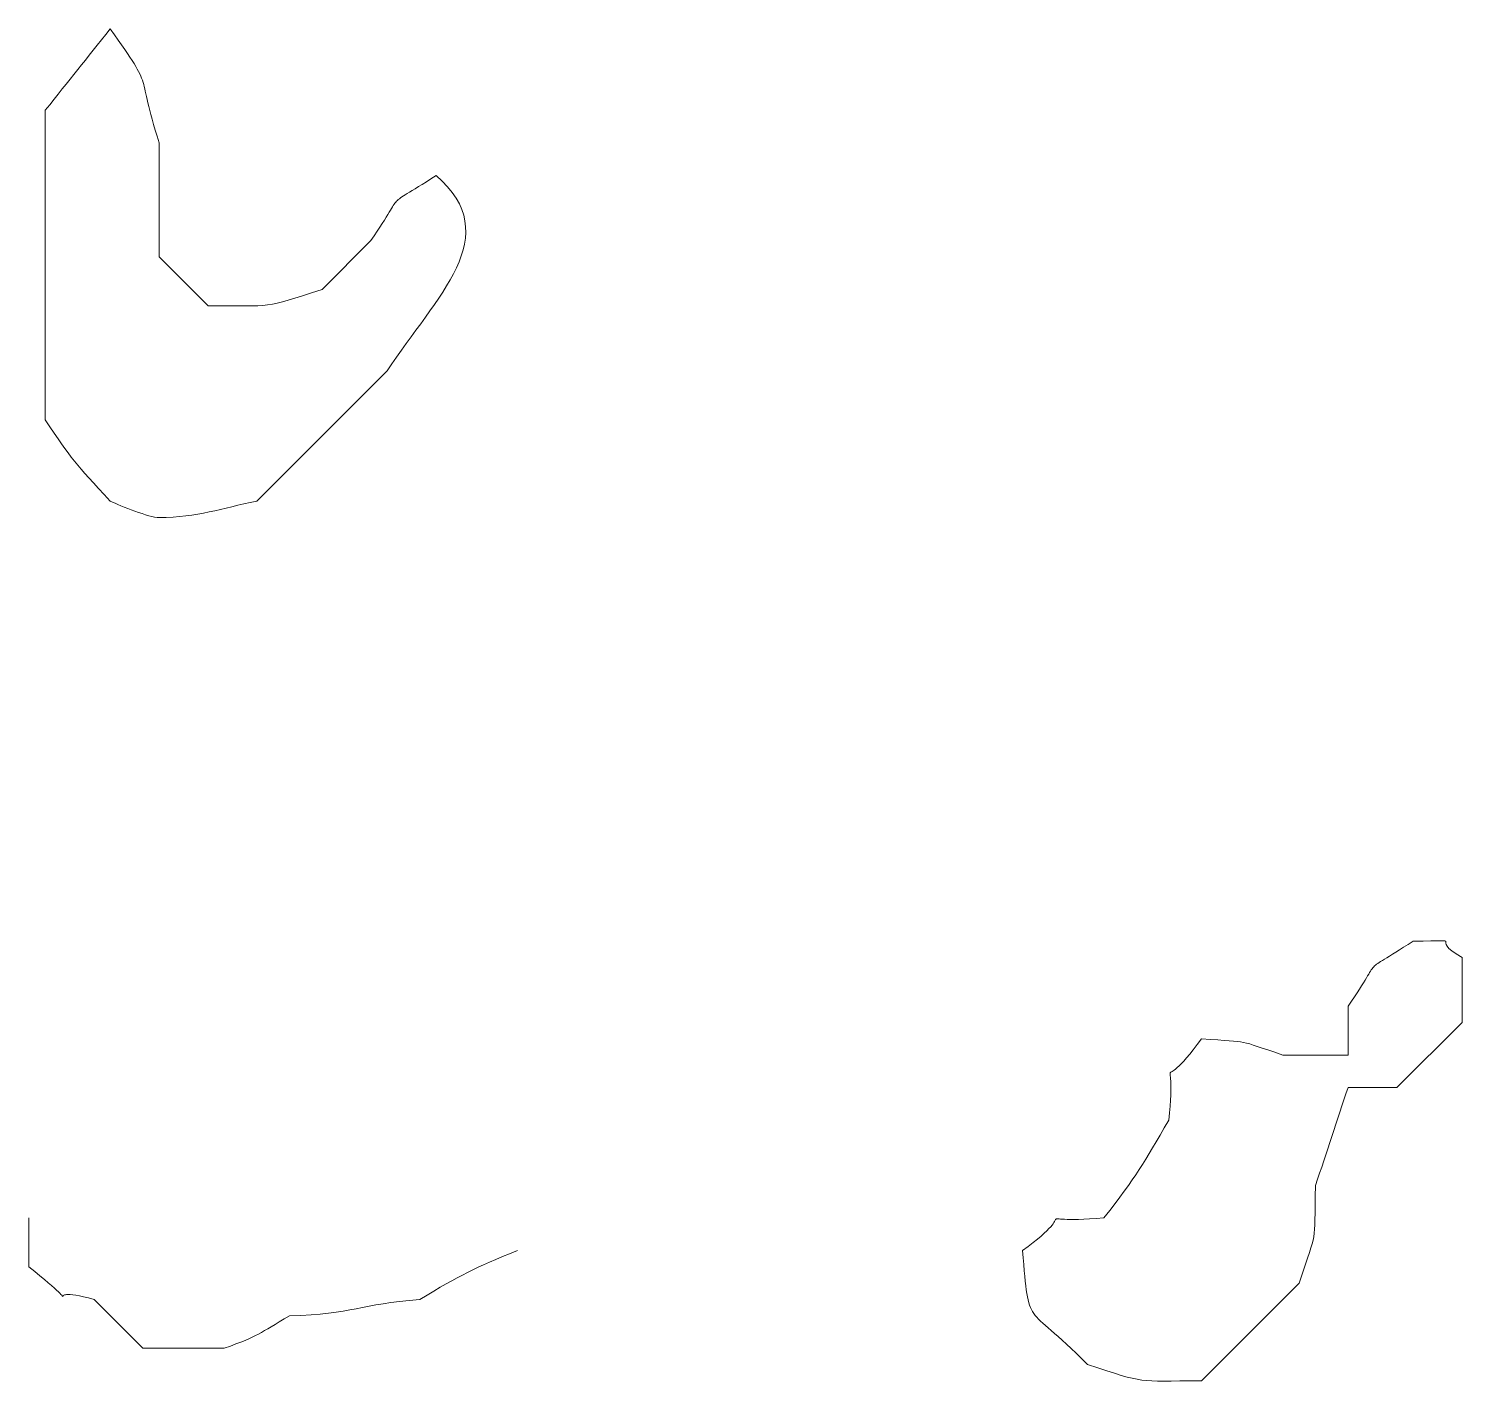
# Model space of a CAD drawing. Header units: millimetres. Extents: x -6423 to -1759, y 6 to 2012.
# Drawn here: x -5900.37 to -5865.34, y 1260.05 to 1292.94 of the extents above; entities that cross this region are included whole.
import ezdxf

# ---------------------------------------------------------------- set-up
doc = ezdxf.new("R2010")
doc.units = ezdxf.units.MM
doc.header["$MEASUREMENT"] = 0
doc.layers.add('layer 1', color=7, linetype='Continuous')

msp = doc.modelspace()

# ---------------------------------------------------------------- linework, layer by layer
at = {"layer": 'layer 1', "color": 177, "lineweight": 9}
for points, knots in [([(-5898.3972, 1292.9441), (-5898.9968, 1292.2014), (-5899.3786, 1291.7109), (-5899.9782, 1290.9674), (-5899.9782, 1290.9674), (-5899.9782, 1290.9674), (-5899.9782, 1283.4564), (-5899.9782, 1283.4564), (-5899.9782, 1283.4564), (-5899.3343, 1282.4935), (-5899.2518, 1282.4062), (-5898.3972, 1281.4802), (-5898.3972, 1281.4802), (-5898.1404, 1281.3626), (-5897.4554, 1281.0844), (-5897.2117, 1281.0847), (-5897.2117, 1281.0847), (-5896.2636, 1281.0847), (-5895.7154, 1281.3141), (-5894.8395, 1281.4802), (-5894.8395, 1281.4802), (-5894.8395, 1281.4802), (-5891.6764, 1284.6421), (-5891.6764, 1284.6421), (-5891.6764, 1284.6421), (-5890.4854, 1286.4644), (-5888.7829, 1287.9199), (-5890.4907, 1289.3861), (-5890.4907, 1289.3861), (-5891.8679, 1288.4854), (-5891.1444, 1289.1475), (-5892.0722, 1287.8052), (-5892.0722, 1287.8052), (-5892.0722, 1287.8052), (-5893.258, 1286.6189), (-5893.258, 1286.6189), (-5893.258, 1286.6189), (-5894.7232, 1286.1443), (-5894.3891, 1286.2236), (-5896.0252, 1286.2236), (-5896.0252, 1286.2236), (-5896.0252, 1286.2236), (-5897.2112, 1287.4094), (-5897.2112, 1287.4094), (-5897.2112, 1287.4094), (-5897.2112, 1287.4094), (-5897.2112, 1290.1766), (-5897.2112, 1290.1766), (-5897.2112, 1290.1766), (-5897.7963, 1291.9809), (-5897.2724, 1291.3661), (-5898.3972, 1292.9441)], [0, 0, 0, 0, 0.0714286, 0.0714286, 0.0714286, 0.0714286, 0.1428571, 0.1428571, 0.1428571, 0.1428571, 0.2142857, 0.2142857, 0.2142857, 0.2142857, 0.2857143, 0.2857143, 0.2857143, 0.2857143, 0.3571429, 0.3571429, 0.3571429, 0.3571429, 0.4285714, 0.4285714, 0.4285714, 0.4285714, 0.5, 0.5, 0.5, 0.5, 0.5714286, 0.5714286, 0.5714286, 0.5714286, 0.6428571, 0.6428571, 0.6428571, 0.6428571, 0.7142857, 0.7142857, 0.7142857, 0.7142857, 0.7857143, 0.7857143, 0.7857143, 0.7857143, 0.8571429, 0.8571429, 0.8571429, 0.8571429, 1, 1, 1, 1]), ([(-5868.353, 1267.2485), (-5868.353, 1267.2485), (-5867.167, 1267.249), (-5867.167, 1267.249), (-5867.167, 1267.249), (-5867.167, 1267.249), (-5865.5863, 1268.83), (-5865.5863, 1268.83), (-5865.5863, 1268.83), (-5865.5863, 1268.83), (-5865.5858, 1270.4107), (-5865.5858, 1270.4107), (-5865.5858, 1270.4107), (-5866.4836, 1270.9006), (-5865.3419, 1270.8067), (-5866.7718, 1270.8067), (-5866.7718, 1270.8067), (-5868.1492, 1269.9052), (-5867.426, 1270.5681), (-5868.353, 1269.2249), (-5868.353, 1269.2249), (-5868.353, 1269.2249), (-5868.353, 1268.039), (-5868.353, 1268.039), (-5868.353, 1268.039), (-5868.353, 1268.039), (-5869.9345, 1268.0395), (-5869.9345, 1268.0395), (-5869.9345, 1268.0395), (-5871.0947, 1268.4242), (-5870.662, 1268.3382), (-5871.9116, 1268.4345), (-5871.9116, 1268.4345), (-5873.086, 1266.8205), (-5872.499, 1268.5162), (-5872.7015, 1266.458), (-5872.7015, 1266.458), (-5873.3304, 1265.4083), (-5873.477, 1265.1069), (-5874.2828, 1264.0868), (-5874.2828, 1264.0868), (-5876.345, 1263.9238), (-5874.6727, 1264.4266), (-5876.2593, 1263.295), (-5876.2593, 1263.295), (-5876.0636, 1261.3084), (-5876.2445, 1262.1293), (-5874.6785, 1260.5285), (-5874.6785, 1260.5285), (-5873.2136, 1260.0534), (-5873.5469, 1260.1327), (-5871.9108, 1260.1327), (-5871.9108, 1260.1327), (-5871.9108, 1260.1327), (-5869.5393, 1262.5053), (-5869.5393, 1262.5053), (-5869.5393, 1262.5053), (-5869.0868, 1263.9011), (-5869.1775, 1263.3226), (-5869.1443, 1264.8765), (-5869.1443, 1264.8765), (-5868.8698, 1265.6685), (-5868.6273, 1266.4569), (-5868.353, 1267.2485)], [0, 0, 0, 0, 0.0588235, 0.0588235, 0.0588235, 0.0588235, 0.1176471, 0.1176471, 0.1176471, 0.1176471, 0.1764706, 0.1764706, 0.1764706, 0.1764706, 0.2352941, 0.2352941, 0.2352941, 0.2352941, 0.2941176, 0.2941176, 0.2941176, 0.2941176, 0.3529412, 0.3529412, 0.3529412, 0.3529412, 0.4117647, 0.4117647, 0.4117647, 0.4117647, 0.4705882, 0.4705882, 0.4705882, 0.4705882, 0.5294118, 0.5294118, 0.5294118, 0.5294118, 0.5882353, 0.5882353, 0.5882353, 0.5882353, 0.6470588, 0.6470588, 0.6470588, 0.6470588, 0.7058824, 0.7058824, 0.7058824, 0.7058824, 0.7647059, 0.7647059, 0.7647059, 0.7647059, 0.8235294, 0.8235294, 0.8235294, 0.8235294, 0.8823529, 0.8823529, 0.8823529, 0.8823529, 1, 1, 1, 1]), ([(-5900.3737, 1264.0868), (-5900.3737, 1264.0868), (-5900.3737, 1262.9005), (-5900.3737, 1262.9005), (-5900.3737, 1262.9005), (-5898.7476, 1261.6146), (-5900.3254, 1262.5258), (-5898.7924, 1262.1095), (-5898.7924, 1262.1095), (-5898.7924, 1262.1095), (-5897.6064, 1260.9232), (-5897.6064, 1260.9232), (-5897.6064, 1260.9232), (-5897.6064, 1260.9232), (-5895.63, 1260.9237), (-5895.63, 1260.9237), (-5895.63, 1260.9237), (-5894.773, 1261.2317), (-5894.796, 1261.2729), (-5894.0484, 1261.7142), (-5894.0484, 1261.7142), (-5892.4862, 1261.7483), (-5892.3438, 1261.9974), (-5890.886, 1262.1092), (-5890.886, 1262.1092), (-5889.8943, 1262.703), (-5889.5752, 1262.8704), (-5888.5148, 1263.2957)], [0, 0, 0, 0, 0.125, 0.125, 0.125, 0.125, 0.25, 0.25, 0.25, 0.25, 0.375, 0.375, 0.375, 0.375, 0.5, 0.5, 0.5, 0.5, 0.625, 0.625, 0.625, 0.625, 0.75, 0.75, 0.75, 0.75, 1, 1, 1, 1])]:
    msp.add_open_spline(points, degree=3, knots=knots, dxfattribs=at)

doc.saveas('drawing.dxf')
